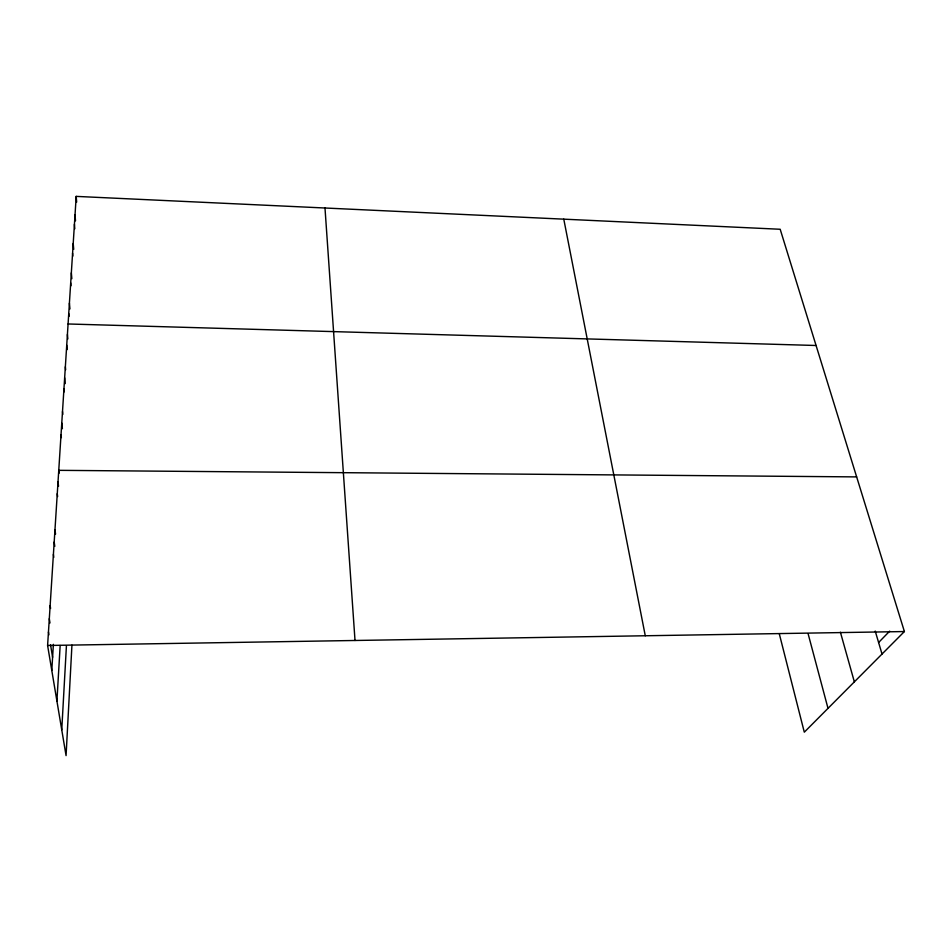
<?xml version="1.0" encoding="UTF-8"?>
<svg xmlns="http://www.w3.org/2000/svg" width="952" height="952" viewBox="0 0 952 952"><rect width="100%" height="100%" fill="white"/><g stroke="black" fill="none" stroke-linecap="round" stroke-linejoin="round"><path stroke-width="1.43" d="M71.936 645.147L66.069 755.614L47.6 645.48L76.208 196.386L780.188 229.265L904.4 631.545L804.297 732.183L779.39 634.163M61.749 729.898L66.402 646.158M56.918 701.053L60.154 645.515M51.789 670.458L53.383 644.337M878.601 642.505L889.68 631.14M47.6 645.48L904.4 631.545M856.645 476.904L58.762 470.336L59.107 473.203M68.08 323.977L816.078 345.493M875.221 631.081L882.016 654.048M840.402 632.199L854.349 681.858M808.177 633.984L828.002 708.347M563.774 219.15L645.277 635.757M48.457 632.033L48.921 634.841M50.527 644.671L52.598 657.32M49.302 618.729L49.98 622.989M50.147 605.579L50.587 608.459M53.395 554.457L53.8 557.313M54.193 542.045L54.788 546.353M54.966 529.752L55.561 534.108M57.263 493.719L57.632 496.539M58.012 481.962L58.548 486.234M61.023 434.683L61.368 437.623M61.773 423.057L62.404 428.697M62.499 411.562L62.82 414.406M63.939 388.952L64.248 391.831M64.653 377.837L65.26 383.608M65.355 366.829L65.652 369.733M66.735 345.171L67.175 349.586M67.413 334.521L67.842 338.948M68.746 313.541L69.02 316.397M69.401 303.224L69.936 308.948M70.698 282.899L70.96 285.779M71.341 272.891L71.852 278.686M72.59 253.172L72.84 256.1M73.209 243.474L73.709 249.341M74.423 224.351L74.791 228.789M75.029 214.938L75.505 220.864M76.208 196.386L76.66 202.086M324.989 208L355.013 640.482"/></g></svg>
